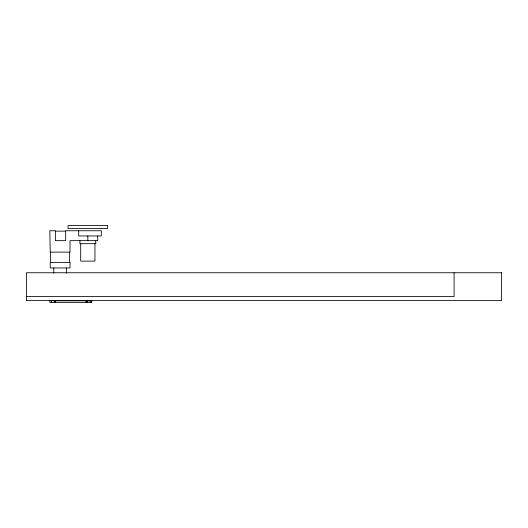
<?xml version="1.0" encoding="UTF-8"?>
<svg xmlns="http://www.w3.org/2000/svg" width="528" height="528" viewBox="0 0 528 528"><rect width="100%" height="100%" fill="white"/><g stroke="black" fill="none" stroke-linecap="round" stroke-linejoin="round"><path stroke-width="0.79" d="M86.42 300.439L86.863 300.439M55.367 231.145L65.663 231.145M26.4 296.505L454.093 296.505L454.093 272.752M53.229 300.498L56.707 300.498M84.902 300.498L88.381 300.498M91.78 300.815L49.83 300.815L49.823 302.399L91.78 302.399M97.726 235.97L97.726 240.643L70.013 240.643L70.013 252.127L50.219 252.127L49.823 230.749L55.367 230.749L55.367 240.643L65.663 240.643L65.663 230.749L101.29 230.749L101.29 235.97L78.705 235.97L78.705 230.749M95.74 240.643L95.74 243.692L79.913 243.692L79.913 240.643M94.948 243.692L94.948 261.109L80.705 261.109L80.705 243.692M91.786 300.815L91.786 302.399M90.202 300.815L90.202 302.399M87.826 235.97L87.826 240.643M87.193 300.815L87.193 302.399M86.797 300.815L86.797 302.399M86.48 300.815L86.48 302.399M86.084 300.815L86.084 302.399M69.617 252.127L69.617 262.416M66.449 267.96L66.449 273.273M55.526 300.815L55.526 302.399M55.13 300.815L55.13 302.399M54.813 300.815L54.813 302.399M54.417 300.815L54.417 302.399M53.783 267.96L53.783 273.273M51.407 300.815L51.407 302.399M50.615 252.127L50.615 262.416M107.62 225.601L68.033 225.601L68.033 228.452L107.62 228.452L107.62 225.601M70.013 262.416L50.219 262.416L50.219 267.96L70.013 267.96L70.013 262.416M501.6 272.752L26.4 272.752L26.4 300.623L501.6 300.623L501.6 272.752"/></g></svg>
